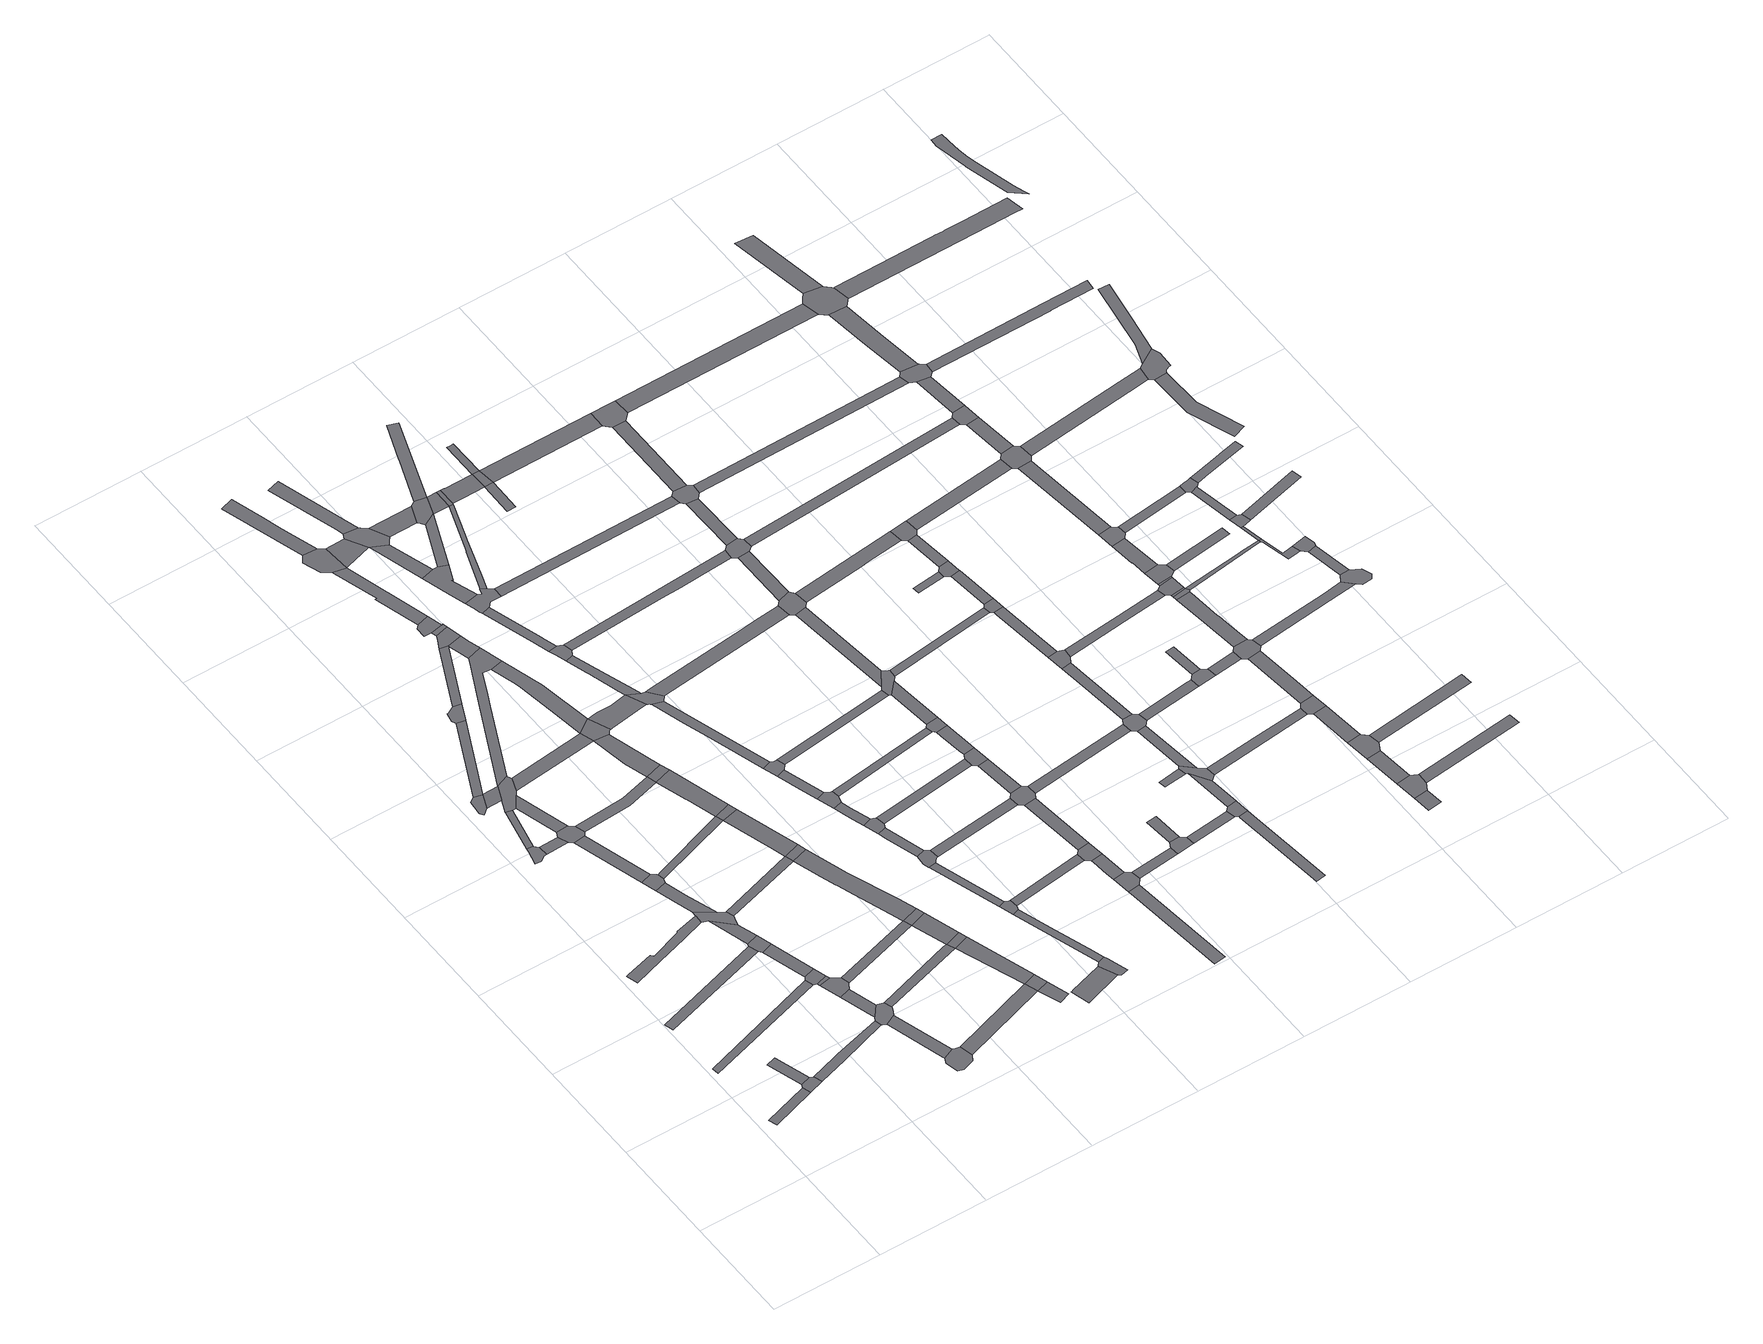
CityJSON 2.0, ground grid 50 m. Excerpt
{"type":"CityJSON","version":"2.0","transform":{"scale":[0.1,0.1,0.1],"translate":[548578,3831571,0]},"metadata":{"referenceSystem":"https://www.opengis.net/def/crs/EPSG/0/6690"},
"CityObjects":{
"road1":{"type":"Road","attributes":{"RoadStructureAttribute.sectionType":"1"},"geometry":[{"type":"MultiSurface","lod":"1","boundaries":[[[0,1,2,3]]]}]},
"road2":{"type":"Road","geometry":[{"type":"MultiSurface","lod":"1","boundaries":[[[4,5,6,7]]]}]},
"road3":{"type":"Road","geometry":[{"type":"MultiSurface","lod":"1","boundaries":[[[7,6,0,3,8,9]]]}]},
"road4":{"type":"Road","attributes":{"RoadStructureAttribute.sectionType":"1"},"geometry":[{"type":"MultiSurface","lod":"1","boundaries":[[[10,11,12,13]]]}]},
"road5":{"type":"Road","attributes":{"RoadStructureAttribute.sectionType":"1"},"geometry":[{"type":"MultiSurface","lod":"1","boundaries":[[[14,15,16,17]]]}]},
"road6":{"type":"Road","attributes":{"RoadStructureAttribute.sectionType":"1"},"geometry":[{"type":"MultiSurface","lod":"1","boundaries":[[[18,19,20,21,22,23,24,25,26,27,28,29,30]]]}]},
"road7":{"type":"Road","attributes":{"RoadStructureAttribute.sectionType":"1"},"geometry":[{"type":"MultiSurface","lod":"1","boundaries":[[[31,32,33,9,8,34,35]]]}]},
"road8":{"type":"Road","geometry":[{"type":"MultiSurface","lod":"1","boundaries":[[[36,37,38,39,40,41,42,43,44]]]}]},
"road9":{"type":"Road","attributes":{"RoadStructureAttribute.sectionType":"1"},"geometry":[{"type":"MultiSurface","lod":"1","boundaries":[[[45,46,36,44,47,48]]]}]},
"road10":{"type":"Road","geometry":[{"type":"MultiSurface","lod":"1","boundaries":[[[49,50,51,52,53,54,55,56]]]}]},
"road11":{"type":"Road","attributes":{"RoadStructureAttribute.sectionType":"1"},"geometry":[{"type":"MultiSurface","lod":"1","boundaries":[[[57,42,41,58]]]}]},
"road12":{"type":"Road","geometry":[{"type":"MultiSurface","lod":"1","boundaries":[[[59,60,56,55,61]]]}]},
"road13":{"type":"Road","attributes":{"RoadStructureAttribute.sectionType":"1"},"geometry":[{"type":"MultiSurface","lod":"1","boundaries":[[[62,63,64,65]]]}]},
"road14":{"type":"Road","geometry":[{"type":"MultiSurface","lod":"1","boundaries":[[[66,67,10,13,68,69]]]}]},
"road15":{"type":"Road","attributes":{"RoadStructureAttribute.sectionType":"1"},"geometry":[{"type":"MultiSurface","lod":"1","boundaries":[[[70,71,72,73]]]}]},
"road16":{"type":"Road","geometry":[{"type":"MultiSurface","lod":"1","boundaries":[[[74,75,57,58,63,62,76,77]]]}]},
"road17":{"type":"Road","geometry":[{"type":"MultiSurface","lod":"1","boundaries":[[[72,71,14,17,78,79]]]}]},
"road18":{"type":"Road","attributes":{"RoadStructureAttribute.sectionType":"1"},"geometry":[{"type":"MultiSurface","lod":"1","boundaries":[[[80,81,82,83,84]]]}]},
"road19":{"type":"Road","attributes":{"RoadStructureAttribute.sectionType":"1"},"geometry":[{"type":"MultiSurface","lod":"1","boundaries":[[[85,86,87,88,89,90]]]}]},
"road20":{"type":"Road","geometry":[{"type":"MultiSurface","lod":"1","boundaries":[[[91,65,64,87,86,92,93,94]]]}]},
"road21":{"type":"Road","attributes":{"RoadStructureAttribute.sectionType":"1"},"geometry":[{"type":"MultiSurface","lod":"1","boundaries":[[[79,78,95,67,66]]]}]},
"road22":{"type":"Road","attributes":{"RoadStructureAttribute.sectionType":"1"},"geometry":[{"type":"MultiSurface","lod":"1","boundaries":[[[69,68,96,97]]]}]},
"road23":{"type":"Road","geometry":[{"type":"MultiSurface","lod":"1","boundaries":[[[89,18,30,70,73,98,99,100,101,90]]]}]},
"road24":{"type":"Road","attributes":{"RoadStructureAttribute.sectionType":"1"},"geometry":[{"type":"MultiSurface","lod":"1","boundaries":[[[102,103,75,74]]]}]},
"road25":{"type":"Road","attributes":{"RoadStructureAttribute.sectionType":"1"},"geometry":[{"type":"MultiSurface","lod":"1","boundaries":[[[104,105,106,107,108,109,110]]]}]},
"road26":{"type":"Road","geometry":[{"type":"MultiSurface","lod":"1","boundaries":[[[111,112,110,109,113,114,115,116,117,118]]]}]},
"road27":{"type":"Road","geometry":[{"type":"MultiSurface","lod":"1","boundaries":[[[119,59,61,45,48,103,102,120,121]]]}]},
"road28":{"type":"Road","geometry":[{"type":"MultiSurface","lod":"1","boundaries":[[[122,97,96,81,80,123,124,125,126]]]}]},
"road29":{"type":"Road","geometry":[{"type":"MultiSurface","lod":"1","boundaries":[[[127,128,84,83,129,31,35,130,106,105,131,132,133,134]]]}]},
"road30":{"type":"Road","attributes":{"RoadStructureAttribute.sectionType":"1"},"geometry":[{"type":"MultiSurface","lod":"1","boundaries":[[[135,136,49,56,137]]]}]},
"road31":{"type":"Road","geometry":[{"type":"MultiSurface","lod":"1","boundaries":[[[138,139,140,141,135,137,142]]]}]},
"road32":{"type":"Road","attributes":{"RoadStructureAttribute.sectionType":"1"},"geometry":[{"type":"MultiSurface","lod":"1","boundaries":[[[143,144,77,76,145,146]]]}]},
"road33":{"type":"Road","attributes":{"RoadStructureAttribute.sectionType":"1"},"geometry":[{"type":"MultiSurface","lod":"1","boundaries":[[[147,148,94,93,149,150]]]}]},
"road34":{"type":"Road","attributes":{"RoadStructureAttribute.sectionType":"1"},"geometry":[{"type":"MultiSurface","lod":"1","boundaries":[[[151,100,99,152,153]]]}]},
"road35":{"type":"Road","attributes":{"RoadStructureAttribute.sectionType":"1"},"geometry":[{"type":"MultiSurface","lod":"1","boundaries":[[[154,155,156,121,120,157,158,159]]]}]},
"road36":{"type":"Road","attributes":{"RoadStructureAttribute.sectionType":"1"},"geometry":[{"type":"MultiSurface","lod":"1","boundaries":[[[160,126,125,161]]]}]},
"road37":{"type":"Road","attributes":{"RoadStructureAttribute.sectionType":"1"},"geometry":[{"type":"MultiSurface","lod":"1","boundaries":[[[162,163,134,133,164,165]]]}]},
"road38":{"type":"Road","attributes":{"RoadStructureAttribute.sectionType":"1"},"geometry":[{"type":"MultiSurface","lod":"1","boundaries":[[[166,118,117,167]]]}]},
"road39":{"type":"Road","attributes":{"RoadStructureAttribute.sectionType":"1"},"geometry":[{"type":"MultiSurface","lod":"1","boundaries":[[[168,169,170,171,172,173,59,119,174,175,176,177,178,179]]]}]},
"road40":{"type":"Road","attributes":{"RoadStructureAttribute.sectionType":"1"},"geometry":[{"type":"MultiSurface","lod":"1","boundaries":[[[180,181,138,142,182,183,184]]]}]},
"road41":{"type":"Road","attributes":{"RoadStructureAttribute.sectionType":"1"},"geometry":[{"type":"MultiSurface","lod":"1","boundaries":[[[185,146,186,187,147,188]]]}]},
"road42":{"type":"Road","geometry":[{"type":"MultiSurface","lod":"1","boundaries":[[[189,143,146,185]]]}]},
"road43":{"type":"Road","geometry":[{"type":"MultiSurface","lod":"1","boundaries":[[[188,147,150,190]]]}]},
"road44":{"type":"Road","attributes":{"RoadStructureAttribute.sectionType":"1"},"geometry":[{"type":"MultiSurface","lod":"1","boundaries":[[[190,150,191,151,192]]]}]},
"road45":{"type":"Road","geometry":[{"type":"MultiSurface","lod":"1","boundaries":[[[192,151,153,193]]]}]},
"road46":{"type":"Road","attributes":{"RoadStructureAttribute.sectionType":"1"},"geometry":[{"type":"MultiSurface","lod":"1","boundaries":[[[159,194,195,143,189,196,197]]]}]},
"road47":{"type":"Road","attributes":{"RoadStructureAttribute.sectionType":"1"},"geometry":[{"type":"MultiSurface","lod":"1","boundaries":[[[198,199,193,153,200,201,202,203,204,205,206,207,160,208]]]}]},
"road48":{"type":"Road","geometry":[{"type":"MultiSurface","lod":"1","boundaries":[[[208,160,161,209]]]}]},
"road49":{"type":"Road","geometry":[{"type":"MultiSurface","lod":"1","boundaries":[[[210,154,159,197,211,212,213,214,215]]]}]},
"road50":{"type":"Road","attributes":{"RoadStructureAttribute.sectionType":"1"},"geometry":[{"type":"MultiSurface","lod":"1","boundaries":[[[209,161,162,216]]]}]},
"road51":{"type":"Road","geometry":[{"type":"MultiSurface","lod":"1","boundaries":[[[216,162,165,217]]]}]},
"road52":{"type":"Road","attributes":{"RoadStructureAttribute.sectionType":"1"},"geometry":[{"type":"MultiSurface","lod":"1","boundaries":[[[218,179,178,219,220,221,154,210]]]}]},
"road53":{"type":"Road","attributes":{"RoadStructureAttribute.sectionType":"1"},"geometry":[{"type":"MultiSurface","lod":"1","boundaries":[[[222,217,165,223,166,224]]]}]},
"road54":{"type":"Road","attributes":{"RoadStructureAttribute.sectionType":"1"},"geometry":[{"type":"MultiSurface","lod":"1","boundaries":[[[225,226,227,180,184,228]]]}]},
"road55":{"type":"Road","geometry":[{"type":"MultiSurface","lod":"1","boundaries":[[[224,166,167,229]]]}]},
"road56":{"type":"Road","attributes":{"RoadStructureAttribute.sectionType":"1"},"geometry":[{"type":"MultiSurface","lod":"1","boundaries":[[[229,167,230,231]]]}]},
"road57":{"type":"Road","geometry":[{"type":"MultiSurface","lod":"1","boundaries":[[[232,228,184,233,234,169,168]]]}]},
"road58":{"type":"Road","geometry":[{"type":"MultiSurface","lod":"1","boundaries":[[[235,236,237,238,239,240]]]}]},
"road59":{"type":"Road","geometry":[{"type":"MultiSurface","lod":"1","boundaries":[[[241,242,243,244,245,246,247,248,249,250,251]]]}]},
"road60":{"type":"Road","geometry":[{"type":"MultiSurface","lod":"1","boundaries":[[[252,253,240,239,226,225]]]}]},
"road61":{"type":"Road","attributes":{"RoadStructureAttribute.sectionType":"1"},"geometry":[{"type":"MultiSurface","lod":"1","boundaries":[[[246,254,255,256,236,235,247]]]}]},
"road62":{"type":"Road","attributes":{"RoadStructureAttribute.sectionType":"1"},"geometry":[{"type":"MultiSurface","lod":"1","boundaries":[[[257,258,259,260,261,241,251]]]}]},
"road63":{"type":"Road","attributes":{"RoadStructureAttribute.sectionType":"1"},"geometry":[{"type":"MultiSurface","lod":"1","boundaries":[[[262,263,264,265,266,267,210,215,268,269,270,271,272]]]}]},
"road64":{"type":"Road","attributes":{"RoadStructureAttribute.sectionType":"1"},"geometry":[{"type":"MultiSurface","lod":"1","boundaries":[[[248,247,273,274,275]]]}]},
"road65":{"type":"Road","attributes":{"RoadStructureAttribute.sectionType":"1"},"geometry":[{"type":"MultiSurface","lod":"1","boundaries":[[[276,277,278,279,280,281,282,283,284,285]]]}]},
"road66":{"type":"Road","attributes":{"RoadStructureAttribute.sectionType":"1"},"geometry":[{"type":"MultiSurface","lod":"1","boundaries":[[[286,287,288,289,290,291,292,293]]]}]},
"road67":{"type":"Road","attributes":{"RoadStructureAttribute.sectionType":"1"},"geometry":[{"type":"MultiSurface","lod":"1","boundaries":[[[294,295,296,297,298]]]}]},
"road68":{"type":"Road","attributes":{"RoadStructureAttribute.sectionType":"1"},"geometry":[{"type":"MultiSurface","lod":"1","boundaries":[[[274,299,300,301,302,303]]]}]},
"road69":{"type":"Road","geometry":[{"type":"MultiSurface","lod":"1","boundaries":[[[293,292,304,305,306,307,308,309,310]]]}]},
"road70":{"type":"Road","geometry":[{"type":"MultiSurface","lod":"1","boundaries":[[[297,275,274,303,311,312,313,314,298]]]}]},
"road71":{"type":"Road","attributes":{"RoadStructureAttribute.sectionType":"1"},"geometry":[{"type":"MultiSurface","lod":"1","boundaries":[[[315,316,307,306,317,318,319,320,321,262,322]]]}]},
"road72":{"type":"Road","geometry":[{"type":"MultiSurface","lod":"1","boundaries":[[[323,302,301,324,325,326,327,328,329,330,331]]]}]},
"road73":{"type":"Road","geometry":[{"type":"MultiSurface","lod":"1","boundaries":[[[262,272,332,333,334,335,336,337,322]]]}]},
"road74":{"type":"Road","attributes":{"RoadStructureAttribute.sectionType":"1"},"geometry":[{"type":"MultiSurface","lod":"1","boundaries":[[[338,339,340,341,342]]]}]},
"road75":{"type":"Road","attributes":{"RoadStructureAttribute.sectionType":"1"},"geometry":[{"type":"MultiSurface","lod":"1","boundaries":[[[334,343,344,345,346,347,348,335]]]}]},
"road76":{"type":"Road","geometry":[{"type":"MultiSurface","lod":"1","boundaries":[[[349,350,326,325,351,352,290,289,353,354,355,356]]]}]},
"road77":{"type":"Road","geometry":[{"type":"MultiSurface","lod":"1","boundaries":[[[357,358,359,342,341,360,361,362,363,364]]]}]},
"road78":{"type":"Road","attributes":{"RoadStructureAttribute.sectionType":"1"},"geometry":[{"type":"MultiSurface","lod":"1","boundaries":[[[365,366,367,361,360,368,369]]]}]},
"road79":{"type":"Road","attributes":{"RoadStructureAttribute.sectionType":"1"},"geometry":[{"type":"MultiSurface","lod":"1","boundaries":[[[370,371,372,373,374,375]]]}]},
"road80":{"type":"Road","geometry":[{"type":"MultiSurface","lod":"1","boundaries":[[[376,377,369,368,276,285,378,379]]]}]},
"road81":{"type":"Road","attributes":{"RoadStructureAttribute.sectionType":"1"},"geometry":[{"type":"MultiSurface","lod":"1","boundaries":[[[380,381,382,383,384,385,386,387]]]}]},
"road82":{"type":"Road","attributes":{"RoadStructureAttribute.sectionType":"1"},"geometry":[{"type":"MultiSurface","lod":"1","boundaries":[[[388,389,390,391,392]]]}]},
"road83":{"type":"Road","geometry":[{"type":"MultiSurface","lod":"1","boundaries":[[[392,391,393,394,395,396,340,339,397,398,399,400,401]]]}]},
"road84":{"type":"Road","geometry":[{"type":"MultiSurface","lod":"1","boundaries":[[[402,403,348,347,372,371,404,405,406]]]}]},
"road85":{"type":"Road","geometry":[{"type":"MultiSurface","lod":"1","boundaries":[[[407,375,374,382,381,408,409,410]]]}]},
"road86":{"type":"Road","geometry":[{"type":"MultiSurface","lod":"1","boundaries":[[[387,386,389,388,411,412]]]}]},
"road87":{"type":"Road","attributes":{"RoadStructureAttribute.sectionType":"1"},"geometry":[{"type":"MultiSurface","lod":"1","boundaries":[[[313,312,413,414]]]}]},
"road88":{"type":"Road","attributes":{"RoadStructureAttribute.sectionType":"1"},"geometry":[{"type":"MultiSurface","lod":"1","boundaries":[[[415,416,323,331]]]}]},
"road89":{"type":"Road","attributes":{"RoadStructureAttribute.sectionType":"1"},"geometry":[{"type":"MultiSurface","lod":"1","boundaries":[[[417,418,419,420,421,422,349,356,423,424,425,426,427,428]]]}]},
"road90":{"type":"Road","attributes":{"RoadStructureAttribute.sectionType":"1"},"geometry":[{"type":"MultiSurface","lod":"1","boundaries":[[[429,364,363,430,431]]]}]},
"road91":{"type":"Road","geometry":[{"type":"MultiSurface","lod":"1","boundaries":[[[432,433,414,413,434,416,415,435]]]}]},
"road92":{"type":"Road","attributes":{"RoadStructureAttribute.sectionType":"1"},"geometry":[{"type":"MultiSurface","lod":"1","boundaries":[[[436,401,400,437]]]}]},
"road93":{"type":"Road","attributes":{"RoadStructureAttribute.sectionType":"1"},"geometry":[{"type":"MultiSurface","lod":"1","boundaries":[[[438,439,412,411,440,441]]]}]},
"road94":{"type":"Road","attributes":{"RoadStructureAttribute.sectionType":"1"},"geometry":[{"type":"MultiSurface","lod":"1","boundaries":[[[442,435,415,443,444,445,417,446]]]}]},
"road95":{"type":"Road","attributes":{"RoadStructureAttribute.sectionType":"1"},"geometry":[{"type":"MultiSurface","lod":"1","boundaries":[[[447,448,410,409,449,450]]]}]},
"road96":{"type":"Road","attributes":{"RoadStructureAttribute.sectionType":"1"},"geometry":[{"type":"MultiSurface","lod":"1","boundaries":[[[451,406,405,452,453,454]]]}]},
"road97":{"type":"Road","geometry":[{"type":"MultiSurface","lod":"1","boundaries":[[[446,417,428,455,456]]]}]},
"road98":{"type":"Road","attributes":{"RoadStructureAttribute.sectionType":"1"},"geometry":[{"type":"MultiSurface","lod":"1","boundaries":[[[457,458,459,460,461]]]}]},
"road99":{"type":"Road","attributes":{"RoadStructureAttribute.sectionType":"1"},"geometry":[{"type":"MultiSurface","lod":"1","boundaries":[[[462,463,464,465,337,336,466]]]}]},
"road100":{"type":"Road","attributes":{"RoadStructureAttribute.sectionType":"1"},"geometry":[{"type":"MultiSurface","lod":"1","boundaries":[[[467,468,469,470,432,435,471]]]}]},
"road101":{"type":"Road","attributes":{"RoadStructureAttribute.sectionType":"1"},"geometry":[{"type":"MultiSurface","lod":"1","boundaries":[[[472,310,309,473,474,475,476,477]]]}]},
"road102":{"type":"Road","geometry":[{"type":"MultiSurface","lod":"1","boundaries":[[[478,479,458,457,480,481]]]}]},
"road103":{"type":"Road","attributes":{"RoadStructureAttribute.sectionType":"1"},"geometry":[{"type":"MultiSurface","lod":"1","boundaries":[[[482,483,484,456,455,485,486,487]]]}]},
"road104":{"type":"Road","attributes":{"RoadStructureAttribute.sectionType":"1"},"geometry":[{"type":"MultiSurface","lod":"1","boundaries":[[[488,489,490,491,479,478]]]}]},
"road105":{"type":"Road","geometry":[{"type":"MultiSurface","lod":"1","boundaries":[[[492,493,494,429,431,489,488]]]}]},
"road106":{"type":"Road","attributes":{"RoadStructureAttribute.sectionType":"1"},"geometry":[{"type":"MultiSurface","lod":"1","boundaries":[[[495,496,493,492]]]}]},
"road107":{"type":"Road","geometry":[{"type":"MultiSurface","lod":"1","boundaries":[[[486,497,498,499]]]}]},
"road108":{"type":"Road","attributes":{"RoadStructureAttribute.sectionType":"1"},"geometry":[{"type":"MultiSurface","lod":"1","boundaries":[[[355,354,500,501]]]}]},
"road109":{"type":"Road","geometry":[{"type":"MultiSurface","lod":"1","boundaries":[[[502,503,436,437,496,495,504,505]]]}]},
"road110":{"type":"Road","geometry":[{"type":"MultiSurface","lod":"1","boundaries":[[[487,486,499,506]]]}]},
"road111":{"type":"Road","attributes":{"RoadStructureAttribute.sectionType":"1"},"geometry":[{"type":"MultiSurface","lod":"1","boundaries":[[[507,508,503,502]]]}]},
"road112":{"type":"Road","geometry":[{"type":"MultiSurface","lod":"1","boundaries":[[[509,510,511,487,506]]]}]},
"road113":{"type":"Road","attributes":{"RoadStructureAttribute.sectionType":"1"},"geometry":[{"type":"MultiSurface","lod":"1","boundaries":[[[512,481,480,513]]]}]},
"road114":{"type":"Road","geometry":[{"type":"MultiSurface","lod":"1","boundaries":[[[514,515,516,438,441,508,507]]]}]},
"road115":{"type":"Road","attributes":{"RoadStructureAttribute.sectionType":"1"},"geometry":[{"type":"MultiSurface","lod":"1","boundaries":[[[517,518,519,520,521,516,515]]]}]},
"road116":{"type":"Road","geometry":[{"type":"MultiSurface","lod":"1","boundaries":[[[522,523,524,447,450,525,519,518]]]}]},
"road117":{"type":"Road","attributes":{"RoadStructureAttribute.sectionType":"1"},"geometry":[{"type":"MultiSurface","lod":"1","boundaries":[[[526,527,528,529,530,523,522]]]}]},
"road118":{"type":"Road","geometry":[{"type":"MultiSurface","lod":"1","boundaries":[[[531,532,533,534,451,454,529,528,535,536,537]]]}]},
"road119":{"type":"Road","attributes":{"RoadStructureAttribute.sectionType":"1"},"geometry":[{"type":"MultiSurface","lod":"1","boundaries":[[[538,539,540,533,532]]]}]},
"road120":{"type":"Road","geometry":[{"type":"MultiSurface","lod":"1","boundaries":[[[541,542,512,513,543,544]]]}]},
"road121":{"type":"Road","geometry":[{"type":"MultiSurface","lod":"1","boundaries":[[[545,546,542,541]]]}]},
"road122":{"type":"Road","geometry":[{"type":"MultiSurface","lod":"1","boundaries":[[[547,548,462,466,540,539,549,550]]]}]},
"road123":{"type":"Road","attributes":{"RoadStructureAttribute.sectionType":"1"},"geometry":[{"type":"MultiSurface","lod":"1","boundaries":[[[506,499,551,552]]]}]},
"road124":{"type":"Road","attributes":{"RoadStructureAttribute.sectionType":"1"},"geometry":[{"type":"MultiSurface","lod":"1","boundaries":[[[553,554,548,547]]]}]},
"road125":{"type":"Road","attributes":{"RoadStructureAttribute.sectionType":"1"},"geometry":[{"type":"MultiSurface","lod":"1","boundaries":[[[555,505,504,556]]]}]},
"road126":{"type":"Road","attributes":{"RoadStructureAttribute.sectionType":"1"},"geometry":[{"type":"MultiSurface","lod":"1","boundaries":[[[557,544,543,558]]]}]},
"road127":{"type":"Road","geometry":[{"type":"MultiSurface","lod":"1","boundaries":[[[559,560,472,477,554,553,561,562]]]}]},
"road128":{"type":"Road","attributes":{"RoadStructureAttribute.sectionType":"1"},"geometry":[{"type":"MultiSurface","lod":"1","boundaries":[[[563,560,559,564]]]}]},
"road129":{"type":"Road","attributes":{"RoadStructureAttribute.sectionType":"1"},"geometry":[{"type":"MultiSurface","lod":"1","boundaries":[[[565,566,567,568,569]]]}]},
"road130":{"type":"Road","geometry":[{"type":"MultiSurface","lod":"1","boundaries":[[[570,501,500,563,564,571,572,573]]]}]},
"road131":{"type":"Road","attributes":{"RoadStructureAttribute.sectionType":"1"},"geometry":[{"type":"MultiSurface","lod":"1","boundaries":[[[574,537,536,575]]]}]},
"road132":{"type":"Road","geometry":[{"type":"MultiSurface","lod":"1","boundaries":[[[576,577,578,579]]]}]},
"road133":{"type":"Road","geometry":[{"type":"MultiSurface","lod":"1","boundaries":[[[580,581,557,558,566,565]]]}]},
"road134":{"type":"Road","attributes":{"RoadStructureAttribute.sectionType":"1"},"geometry":[{"type":"MultiSurface","lod":"1","boundaries":[[[582,583,581,580,584]]]}]},
"road135":{"type":"Road","attributes":{"RoadStructureAttribute.sectionType":"1"},"geometry":[{"type":"MultiSurface","lod":"1","boundaries":[[[585,570,573,586]]]}]},
"road136":{"type":"Road","geometry":[{"type":"MultiSurface","lod":"1","boundaries":[[[587,576,579,582,584,588,589,590]]]}]},
"road137":{"type":"Road","attributes":{"RoadStructureAttribute.sectionType":"1"},"geometry":[{"type":"MultiSurface","lod":"1","boundaries":[[[591,550,549,592,593,594]]]}]},
"road138":{"type":"Road","attributes":{"RoadStructureAttribute.sectionType":"1"},"geometry":[{"type":"MultiSurface","lod":"1","boundaries":[[[595,596,587,590]]]}]},
"road139":{"type":"Road","geometry":[{"type":"MultiSurface","lod":"1","boundaries":[[[597,598,555,556,596,595,599,600]]]}]},
"road140":{"type":"Road","geometry":[{"type":"MultiSurface","lod":"1","boundaries":[[[601,552,551,585,586,602,603]]]}]},
"road141":{"type":"Road","attributes":{"RoadStructureAttribute.sectionType":"1"},"geometry":[{"type":"MultiSurface","lod":"1","boundaries":[[[604,605,606,607,598,597]]]}]},
"road142":{"type":"Road","geometry":[{"type":"MultiSurface","lod":"1","boundaries":[[[608,609,610,611,612]]]}]},
"road143":{"type":"Road","geometry":[{"type":"MultiSurface","lod":"1","boundaries":[[[613,614,606,605,615,616]]]}]},
"road144":{"type":"Road","attributes":{"RoadStructureAttribute.sectionType":"1"},"geometry":[{"type":"MultiSurface","lod":"1","boundaries":[[[617,618,619,620,614,613]]]}]},
"road145":{"type":"Road","geometry":[{"type":"MultiSurface","lod":"1","boundaries":[[[621,622,623,574,575,624,619,618]]]}]},
"road146":{"type":"Road","attributes":{"RoadStructureAttribute.sectionType":"1"},"geometry":[{"type":"MultiSurface","lod":"1","boundaries":[[[625,626,627,622,621]]]}]},
"road147":{"type":"Road","attributes":{"RoadStructureAttribute.sectionType":"1"},"geometry":[{"type":"MultiSurface","lod":"1","boundaries":[[[628,629,600,599,630]]]}]},
"road148":{"type":"Road","geometry":[{"type":"MultiSurface","lod":"1","boundaries":[[[631,632,633,608,612,626,625]]]}]},
"road149":{"type":"Road","attributes":{"RoadStructureAttribute.sectionType":"1"},"geometry":[{"type":"MultiSurface","lod":"1","boundaries":[[[634,635,633,632]]]}]},
"road150":{"type":"Road","attributes":{"RoadStructureAttribute.sectionType":"1"},"geometry":[{"type":"MultiSurface","lod":"1","boundaries":[[[636,637,589,588,638]]]}]},
"road151":{"type":"Road","geometry":[{"type":"MultiSurface","lod":"1","boundaries":[[[639,591,594,635,634,640]]]}]},
"road152":{"type":"Road","attributes":{"RoadStructureAttribute.sectionType":"1"},"geometry":[{"type":"MultiSurface","lod":"1","boundaries":[[[641,562,561,642]]]}]},
"road153":{"type":"Road","geometry":[{"type":"MultiSurface","lod":"1","boundaries":[[[643,644,628,630,645,646]]]}]},
"road154":{"type":"Road","attributes":{"RoadStructureAttribute.sectionType":"1"},"geometry":[{"type":"MultiSurface","lod":"1","boundaries":[[[647,648,616,615,649,650]]]}]},
"road155":{"type":"Road","geometry":[{"type":"MultiSurface","lod":"1","boundaries":[[[651,652,653,644,643]]]}]},
"road156":{"type":"Road","attributes":{"RoadStructureAttribute.sectionType":"1"},"geometry":[{"type":"MultiSurface","lod":"1","boundaries":[[[572,571,654,655]]]}]},
"road157":{"type":"Road","attributes":{"RoadStructureAttribute.sectionType":"1"},"geometry":[{"type":"MultiSurface","lod":"1","boundaries":[[[656,657,658,659]]]}]},
"road158":{"type":"Road","geometry":[{"type":"MultiSurface","lod":"1","boundaries":[[[660,661,657,656,662,663]]]}]},
"road159":{"type":"Road","attributes":{"RoadStructureAttribute.sectionType":"1"},"geometry":[{"type":"MultiSurface","lod":"1","boundaries":[[[664,665,666,661,660]]]}]},
"road160":{"type":"Road","attributes":{"RoadStructureAttribute.sectionType":"1"},"geometry":[{"type":"MultiSurface","lod":"1","boundaries":[[[667,668,646,645,669]]]}]},
"road161":{"type":"Road","geometry":[{"type":"MultiSurface","lod":"1","boundaries":[[[670,671,666,665,672,673]]]}]},
"road162":{"type":"Road","attributes":{"RoadStructureAttribute.sectionType":"1"},"geometry":[{"type":"MultiSurface","lod":"1","boundaries":[[[674,675,671,670]]]}]},
"road163":{"type":"Road","attributes":{"RoadStructureAttribute.sectionType":"1"},"geometry":[{"type":"MultiSurface","lod":"1","boundaries":[[[603,602,676,677,678,679]]]}]},
"road164":{"type":"Road","geometry":[{"type":"MultiSurface","lod":"1","boundaries":[[[680,681,636,638,675,674]]]}]},
"road165":{"type":"Road","attributes":{"RoadStructureAttribute.sectionType":"1"},"geometry":[{"type":"MultiSurface","lod":"1","boundaries":[[[682,639,640,683]]]}]},
"road166":{"type":"Road","attributes":{"RoadStructureAttribute.sectionType":"1"},"geometry":[{"type":"MultiSurface","lod":"1","boundaries":[[[684,685,686,687,681,680]]]}]},
"road167":{"type":"Road","geometry":[{"type":"MultiSurface","lod":"1","boundaries":[[[688,689,667,669,687,686,690,691]]]}]},
"road168":{"type":"Road","attributes":{"RoadStructureAttribute.sectionType":"1"},"geometry":[{"type":"MultiSurface","lod":"1","boundaries":[[[692,693,694,695,696,697,698,689,688]]]}]},
"road169":{"type":"Road","geometry":[{"type":"MultiSurface","lod":"1","boundaries":[[[699,700,701,647,650,702,703,704]]]}]},
"road170":{"type":"Road","attributes":{"RoadStructureAttribute.sectionType":"1"},"geometry":[{"type":"MultiSurface","lod":"1","boundaries":[[[705,704,703,706,707]]]}]},
"road171":{"type":"Road","geometry":[{"type":"MultiSurface","lod":"1","boundaries":[[[707,706,697,696,708,709]]]}]},
"road172":{"type":"Road","attributes":{"RoadStructureAttribute.sectionType":"1"},"geometry":[{"type":"MultiSurface","lod":"1","boundaries":[[[710,711,700,699]]]}]},
"road173":{"type":"Road","geometry":[{"type":"MultiSurface","lod":"1","boundaries":[[[712,713,711,710,714,715]]]}]},
"road174":{"type":"Road","attributes":{"RoadStructureAttribute.sectionType":"1"},"geometry":[{"type":"MultiSurface","lod":"1","boundaries":[[[716,717,718,719,720,713,712]]]}]},
"road175":{"type":"Road","attributes":{"RoadStructureAttribute.sectionType":"1"},"geometry":[{"type":"MultiSurface","lod":"1","boundaries":[[[721,663,662,722]]]}]},
"road176":{"type":"Road","geometry":[{"type":"MultiSurface","lod":"1","boundaries":[[[723,724,725,718,717,726,727]]]}]},
"road177":{"type":"Road","attributes":{"RoadStructureAttribute.sectionType":"1"},"geometry":[{"type":"MultiSurface","lod":"1","boundaries":[[[728,673,672,729]]]}]},
"road178":{"type":"Road","attributes":{"RoadStructureAttribute.sectionType":"1"},"geometry":[{"type":"MultiSurface","lod":"1","boundaries":[[[730,731,732,733,725,724]]]}]},
"road179":{"type":"Road","geometry":[{"type":"MultiSurface","lod":"1","boundaries":[[[734,735,682,683,731,730,736,737]]]}]},
"road180":{"type":"Road","attributes":{"RoadStructureAttribute.sectionType":"1"},"geometry":[{"type":"MultiSurface","lod":"1","boundaries":[[[738,739,735,734]]]}]},
"road181":{"type":"Road","geometry":[{"type":"MultiSurface","lod":"1","boundaries":[[[740,741,641,642,739,738]]]}]},
"road182":{"type":"Road","attributes":{"RoadStructureAttribute.sectionType":"1"},"geometry":[{"type":"MultiSurface","lod":"1","boundaries":[[[742,743,744,707,709,745]]]}]},
"road183":{"type":"Road","attributes":{"RoadStructureAttribute.sectionType":"1"},"geometry":[{"type":"MultiSurface","lod":"1","boundaries":[[[746,747,691,690,748,749]]]}]},
"road184":{"type":"Road","attributes":{"RoadStructureAttribute.sectionType":"1"},"geometry":[{"type":"MultiSurface","lod":"1","boundaries":[[[750,751,715,714]]]}]},
"road185":{"type":"Road","attributes":{"RoadStructureAttribute.sectionType":"1"},"geometry":[{"type":"MultiSurface","lod":"1","boundaries":[[[752,741,740,753]]]}]},
"road186":{"type":"Road","geometry":[{"type":"MultiSurface","lod":"1","boundaries":[[[754,755,655,654,752,753,756,757,758,759,760]]]}]},
"road187":{"type":"Road","attributes":{"RoadStructureAttribute.sectionType":"1"},"geometry":[{"type":"MultiSurface","lod":"1","boundaries":[[[761,727,726,762,763]]]}]},
"road188":{"type":"Road","attributes":{"RoadStructureAttribute.sectionType":"1"},"geometry":[{"type":"MultiSurface","lod":"1","boundaries":[[[764,765,766,754,760,767,768]]]}]},
"road189":{"type":"Road","geometry":[{"type":"MultiSurface","lod":"1","boundaries":[[[769,770,679,678,771,764,768,772,773,774,775,776,777]]]}]},
"road190":{"type":"Road","attributes":{"RoadStructureAttribute.sectionType":"1"},"geometry":[{"type":"MultiSurface","lod":"1","boundaries":[[[778,769,777,779]]]}]},
"road191":{"type":"Road","geometry":[{"type":"MultiSurface","lod":"1","boundaries":[[[780,781,742,782]]]}]},
"road192":{"type":"Road","attributes":{"RoadStructureAttribute.sectionType":"1"},"geometry":[{"type":"MultiSurface","lod":"1","boundaries":[[[783,782,742,745,784,785,786,787,788]]]}]},
"road193":{"type":"Road","geometry":[{"type":"MultiSurface","lod":"1","boundaries":[[[789,790,781,780,791,792,793]]]}]},
"road194":{"type":"Road","attributes":{"RoadStructureAttribute.sectionType":"1"},"geometry":[{"type":"MultiSurface","lod":"1","boundaries":[[[794,795,796,797,798,790,789]]]}]},
"road195":{"type":"Road","geometry":[{"type":"MultiSurface","lod":"1","boundaries":[[[799,800,801,761,763,802,798,797,803]]]}]},
"road196":{"type":"Road","geometry":[{"type":"MultiSurface","lod":"1","boundaries":[[[804,746,749,805,806,807,808,809]]]}]},
"road197":{"type":"Road","attributes":{"RoadStructureAttribute.sectionType":"1"},"geometry":[{"type":"MultiSurface","lod":"1","boundaries":[[[810,811,804,809]]]}]},
"road198":{"type":"Road","geometry":[{"type":"MultiSurface","lod":"1","boundaries":[[[812,788,787,811,810,813]]]}]},
"road199":{"type":"Road","attributes":{"RoadStructureAttribute.sectionType":"1"},"geometry":[{"type":"MultiSurface","lod":"1","boundaries":[[[814,815,737,736,816,817]]]}]},
"road200":{"type":"Road","attributes":{"RoadStructureAttribute.sectionType":"1"},"geometry":[{"type":"MultiSurface","lod":"1","boundaries":[[[818,793,792,819]]]}]},
"road201":{"type":"Road","attributes":{"RoadStructureAttribute.sectionType":"1"},"geometry":[{"type":"MultiSurface","lod":"1","boundaries":[[[820,821,822,823,799,803,824,825,826,827,828]]]}]},
"road202":{"type":"Road","attributes":{"RoadStructureAttribute.sectionType":"1"},"geometry":[{"type":"MultiSurface","lod":"1","boundaries":[[[829,757,756,830,831,832,833,834]]]}]},
"road203":{"type":"Road","attributes":{"RoadStructureAttribute.sectionType":"1"},"geometry":[{"type":"MultiSurface","lod":"1","boundaries":[[[835,836,837,838,839,840,841,842,843,844,775,774,845,846,847,848,849]]]}]},
"road204":{"type":"Road","attributes":{"RoadStructureAttribute.sectionType":"1"},"geometry":[{"type":"MultiSurface","lod":"1","boundaries":[[[850,851,852,853,854,855]]]}]},
"road205":{"type":"Road","geometry":[{"type":"MultiSurface","lod":"1","boundaries":[[[856,857,814,817,852,851,858,859,860,861,862,863,864]]]}]},
"road206":{"type":"Road","attributes":{"RoadStructureAttribute.sectionType":"1"},"geometry":[{"type":"MultiSurface","lod":"1","boundaries":[[[865,866,857,856,867,868]]]}]},
"road207":{"type":"Road","attributes":{"RoadStructureAttribute.sectionType":"1"},"geometry":[{"type":"MultiSurface","lod":"1","boundaries":[[[869,870,871,872,873,874,875,876,877,878,879,880,881,882]]]}]}
},
"vertices":[
[255,387,0],[50,323,0],[62,284,0],[267,349,0],
[256,579,0],[211,564,0],[261,404,0],[306,418,0],
[336,371,0],[323,410,0],
[585,843,0],[27,668,0],[30,636,0],[597,807,0],
[507,1115,0],[6,962,0],[18,923,0],[522,1073,0],
[430,1364,0],[325,1338,0],[322,1331,0],[317,1329,0],[178,1282,0],[176,1284,0],[168,1294,0],[42,1259,0],[30,1256,0],[46,1204,0],[184,1247,0],[329,1291,0],[429,1322,0],
[686,516,0],[468,455,0],[445,448,0],[470,413,0],[693,484,0],
[95,2026,0],[92,2008,0],[78,1942,0],[104,1939,0],[130,1956,0],[141,1957,0],[139,2003,0],[129,2014,0],[123,2020,0],
[136,2228,0],[136,2225,0],[164,2220,0],[165,2223,0],
[80,2364,0],[70,2357,0],[56,2348,0],[50,2283,0],[52,2279,0],[62,2266,0],[88,2287,0],[117,2355,0],
[228,2006,0],[245,1961,0],
[190,2356,0],[118,2355,0],[160,2289,0],
[318,1951,0],[263,1946,0],[359,1627,0],[411,1642,0],
[647,875,0],[595,859,0],[613,802,0],[664,817,0],
[456,1312,0],[512,1128,0],[565,1144,0],[538,1232,0],
[294,2033,0],[240,2029,0],[331,1970,0],[317,2015,0],
[534,1059,0],[586,1075,0],
[698,707,0],[647,691,0],[691,546,0],[695,533,0],[736,583,0],
[460,1477,0],[432,1573,0],[379,1557,0],[404,1476,0],[431,1389,0],[508,1330,0],
[430,1627,0],[438,1592,0],[441,1593,0],[434,1623,0],
[592,867,0],
[616,791,0],[670,799,0],
[547,1265,0],[551,1278,0],[540,1313,0],[522,1322,0],
[221,2277,0],[182,2222,0],
[844,230,0],[762,498,0],[713,473,0],[714,469,0],[793,207,0],[795,202,0],[846,223,0],
[866,217,0],[860,219,0],[784,176,0],[798,118,0],[823,110,0],[875,128,0],[891,154,0],[878,214,0],
[247,2380,0],[234,2297,0],[259,2361,0],
[702,778,0],[714,734,0],[716,737,0],[717,737,0],[707,775,0],
[767,573,0],[751,578,0],[688,517,0],[696,483,0],[770,515,0],[780,536,0],[780,538,0],[768,573,0],
[247,2721,0],[81,2367,0],[286,2713,0],
[285,2800,0],[255,2782,0],[247,2782,0],[239,2738,0],[323,2792,0],
[693,2068,0],[554,2031,0],[554,1984,0],[706,2025,0],
[792,1747,0],[446,1628,0],[449,1595,0],[803,1712,0],
[894,1421,0],[901,1381,0],[905,1383,0],
[611,2404,0],[611,2403,0],[608,2402,0],[615,2339,0],[626,2340,0],[630,2340,0],
[1074,882,0],[1087,845,0],
[1142,687,0],[1126,683,0],[1128,641,0],[1156,650,0],
[1270,343,0],[1292,285,0],
[549,2991,0],[481,2971,0],[473,2954,0],[436,2878,0],[400,2802,0],[369,2736,0],[406,2719,0],[437,2784,0],[473,2861,0],[481,2879,0],[519,2875,0],[579,2889,0],
[417,3078,0],[289,2808,0],[450,3062,0],[453,3068,0],[454,3070,0],
[784,2048,0],[749,1886,0],[750,1884,0],[868,1770,0],
[771,2091,0],
[879,1731,0],
[875,1481,0],[968,1444,0],
[980,1406,0],
[644,2268,0],[661,2173,0],[699,2332,0],[700,2335,0],
[1124,991,0],[1040,1214,0],[906,1377,0],[946,1253,0],[968,1187,0],[970,1181,0],[996,1105,0],[1043,971,0],[1043,970,0],[1072,886,0],[1152,907,0],
[1164,870,0],
[677,2448,0],[701,2336,0],[704,2341,0],[709,2347,0],[714,2351,0],[719,2353,0],
[1216,712,0],
[1228,673,0],
[636,2695,0],[554,2757,0],[559,2732,0],[586,2566,0],
[1235,654,0],[1157,648,0],[1329,362,0],
[507,3154,0],[447,3140,0],[437,3118,0],[522,3086,0],
[1348,303,0],
[1331,185,0],[1381,204,0],
[530,3053,0],[455,3068,0],[469,3015,0],
[477,3244,0],[421,3228,0],[405,3212,0],[405,3164,0],[439,3164,0],[496,3176,0],
[263,3783,0],[256,3773,0],[248,3761,0],[239,3749,0],[270,3669,0],[305,3643,0],[366,3631,0],[355,3759,0],[335,3773,0],[333,3774,0],[328,3777,0],
[501,3177,0],[498,3171,0],
[309,3630,0],[370,3432,0],[362,3432,0],
[292,3888,0],[272,3955,0],[249,4033,0],[205,4178,0],[145,4160,0],
[869,2470,0],[858,2468,0],[793,2455,0],[732,2455,0],[704,2452,0],[687,2450,0],[724,2354,0],[729,2354,0],[889,2379,0],[900,2380,0],[908,2380,0],
[378,3635,0],[497,3671,0],[443,3760,0],
[1557,257,0],[1404,209,0],[1402,208,0],[1394,206,0],[1419,120,0],[1421,120,0],[1423,121,0],[1428,123,0],[1429,123,0],[1593,177,0],
[795,2837,0],[776,2897,0],[776,2900,0],[699,3147,0],[660,3135,0],[737,2888,0],[757,2825,0],[797,2831,0],
[406,4154,0],[348,4136,0],[447,3818,0],[457,3785,0],[522,3777,0],
[499,3664,0],[502,3655,0],[574,3419,0],[634,3435,0],[570,3636,0],
[767,2795,0],[779,2757,0],[783,2745,0],[818,2756,0],[819,2758,0],[832,2777,0],[823,2820,0],
[579,3649,0],[595,3669,0],[554,3752,0],[527,3773,0],
[912,2477,0],[863,2622,0],[807,2667,0],[821,2622,0],[824,2612,0],[825,2610,0],[859,2499,0],[924,2441,0],
[657,3435,0],[614,3286,0],[635,3215,0],[700,3228,0],[658,3350,0],[666,3342,0],[669,3349,0],[690,3400,0],[698,3419,0],
[914,2378,0],[918,2376,0],[922,2372,0],[972,2356,0],[989,2378,0],[943,2437,0],
[1452,745,0],[1352,1061,0],[1316,1055,0],[1422,733,0],[1453,743,0],
[926,2364,0],[971,2216,0],[1005,2112,0],[1049,1971,0],[1087,1849,0],[1127,1862,0],
[725,3247,0],[715,3217,0],[646,3179,0],[656,3145,0],[718,3167,0],[770,3167,0],[770,3214,0],[748,3234,0],
[1471,735,0],[1466,734,0],[1458,740,0],[1443,668,0],[1474,678,0],[1476,684,0],[1480,696,0],[1476,735,0],
[1581,355,0],[1529,509,0],[1476,670,0],[1572,275,0],[1603,285,0],
[1151,1788,0],[1149,1794,0],[1108,1781,0],[1142,1676,0],[1166,1597,0],[1207,1610,0],
[1621,232,0],[1609,270,0],[1606,169,0],[1640,175,0],
[1245,1485,0],[1232,1529,0],[1191,1518,0],[1202,1484,0],[1202,1482,0],[1218,1430,0],[1234,1381,0],[1274,1394,0],
[1296,1322,0],[1256,1310,0],[1264,1281,0],[1312,1129,0],[1351,1141,0],
[1309,1098,0],[1309,1087,0],[1308,1080,0],[1316,1057,0],[1354,1063,0],[1356,1066,0],[1366,1079,0],[1376,1081,0],[1371,1125,0],
[1153,1854,0],[1143,1853,0],[1165,1816,0],[1166,1817,0],[1155,1854,0],
[1232,1596,0],[1241,1559,0],[1242,1561,0],[1236,1597,0],
[1304,1342,0],[1297,1385,0],
[723,3670,0],[755,3753,0],
[801,3670,0],[744,3641,0],
[875,3669,0],[794,3435,0],[791,3435,0],[763,3354,0],[726,3250,0],[726,3249,0],[750,3240,0],[770,3299,0],[814,3434,0],[830,3483,0],[839,3510,0],[893,3668,0],
[1826,783,0],[1488,697,0],[1830,743,0],
[778,3768,0],[774,3765,0],[728,3664,0],[830,3756,0],
[1781,1173,0],[1785,1128,0],
[1755,1443,0],[1316,1387,0],[1316,1344,0],[1756,1399,0],
[844,3757,0],[803,3670,0],[863,3669,0],[874,3669,0],[875,3757,0],
[1726,1662,0],[1245,1597,0],[1252,1562,0],[1732,1632,0],
[1696,1921,0],[1187,1819,0],[1703,1884,0],[1704,1884,0],
[895,3674,0],[894,3757,0],
[1931,515,0],[1877,509,0],[1881,477,0],[1934,10,0],[1989,16,0],
[1621,2514,0],[1497,2500,0],[1448,2494,0],[963,2440,0],[1629,2450,0],
[919,4154,0],[855,3981,0],[855,3980,0],[779,3771,0],[964,4138,0],
[1620,2869,0],[1294,2804,0],[1352,2807,0],[1422,2811,0],[1473,2814,0],[1615,2822,0],
[1920,602,0],[1867,596,0],[1952,543,0],[1944,585,0],
[1039,3754,0],[911,3754,0],[913,3757,0],[946,3674,0],[1045,3674,0],[1043,3754,0],
[1906,730,0],[1852,724,0],[1853,713,0],[1862,635,0],
[1896,808,0],[1843,801,0],[1828,783,0],
[1861,1117,0],[1807,1111,0],
[1044,3519,0],[1084,3519,0],[1085,3674,0],
[1616,3173,0],[1610,3220,0],
[1851,1200,0],[1797,1193,0],[1876,1139,0],[1872,1185,0],
[1076,3754,0],
[1828,1388,0],[1776,1382,0],
[1075,3928,0],[1059,3927,0],[1042,3927,0],
[2141,605,0],[2146,564,0],
[1819,1456,0],[1818,1469,0],[1766,1463,0],
[1815,1490,0],[1799,1626,0],[1745,1620,0],[1748,1595,0],[1762,1490,0],
[1793,1682,0],[1737,1676,0],[1728,1664,0],[1734,1632,0],
[1777,1821,0],[1765,1928,0],[1764,1934,0],[1714,1879,0],[1716,1858,0],
[1778,1991,0],[1754,2006,0],[1707,1935,0],[1697,1923,0],[1778,1951,0],[1778,1952,0],[1781,1990,0],
[1753,2010,0],[1703,2446,0],[1649,2435,0],
[2201,634,0],[2154,630,0],[2229,573,0],[2225,615,0],
[2190,772,0],[2143,768,0],
[1696,2549,0],[1640,2533,0],[1719,2466,0],[1711,2529,0],
[1601,3675,0],[1601,3755,0],
[1692,2810,0],[1638,2809,0],
[2361,1241,0],[2364,1196,0],
[2429,637,0],[2439,597,0],
[1692,2893,0],[1638,2888,0],[1712,2828,0],[1710,2875,0],
[1635,3155,0],[1688,3150,0],
[2498,594,0],[2453,589,0],[2453,584,0],[2505,139,0],[2550,144,0],
[1629,3237,0],[1708,3173,0],[1711,3219,0],[1691,3234,0],
[2267,2050,0],[2273,2017,0],
[2403,926,0],[2302,913,0],[2307,880,0],[2411,891,0],
[2490,661,0],[2445,656,0],
[2419,886,0],[2445,659,0],[2474,802,0],
[1630,3645,0],[1691,3645,0],
[2413,939,0],[2497,822,0],[2494,867,0],[2463,891,0],
[2199,2585,0],[2016,2500,0],[2018,2500,0],[2207,2522,0],
[2429,1185,0],[2385,1179,0],
[2420,1265,0],[2375,1263,0],[2448,1206,0],[2440,1250,0],
[1690,3755,0],[1721,3676,0],[1718,3755,0],
[2392,1496,0],[2378,1620,0],[2333,1614,0],[2348,1496,0],
[2231,2304,0],[2102,2291,0],[2103,2276,0],[2105,2259,0],[2234,2272,0],
[2369,1700,0],[2324,1694,0],[2394,1648,0],[2398,1691,0],
[2369,1705,0],[2332,2012,0],[2286,2007,0],[2288,1991,0],
[2326,2069,0],[2279,2064,0],[2269,2051,0],[2275,2017,0],
[2303,2263,0],[2257,2257,0],[2279,2066,0],
[2710,1283,0],[2693,1280,0],[2715,1237,0],
[2302,2268,0],[2295,2331,0],[2249,2325,0],
[2273,2511,0],[2228,2505,0],
[2973,917,0],[2739,895,0],[2974,877,0],
[2281,2595,0],[2288,2532,0],
[2737,2937,0],[2740,2891,0],
[2769,1307,0],[2729,1303,0],[2801,1247,0],[2796,1293,0],
[2873,1741,0],[2670,1719,0],[2674,1680,0],[2881,1703,0],
[2754,1463,0],[2734,1461,0],[2714,1459,0],
[2703,3183,0],[2692,3229,0],
[3129,285,0],[3064,277,0],[3074,196,0],[3138,203,0],
[3117,387,0],[3052,380,0],[3147,319,0],[3149,374,0],
[3098,554,0],[3097,559,0],[3032,552,0],
[2928,1309,0],[2827,1297,0],[2932,1262,0],
[3083,673,0],[3019,665,0],[3117,598,0],[3108,649,0],
[3061,871,0],[2996,864,0],
[1729,3676,0],[2612,3678,0],[2622,3678,0],[2602,3757,0],
[3052,946,0],[2987,939,0],
[2766,2650,0],[2774,2588,0],
[3043,1025,0],[3038,1062,0],[3016,1253,0],[2954,1246,0],
[3008,1332,0],[2943,1330,0],[3031,1274,0],[3023,1320,0],
[2995,1436,0],[2988,1492,0],[2987,1502,0],[2970,1655,0],[2968,1664,0],[2904,1657,0],[2923,1501,0],
[2956,1764,0],[2893,1754,0],[2877,1744,0],[2886,1703,0],[2900,1690,0],[2964,1696,0],
[2965,1688,0],[2902,1678,0],[2965,1687,0],
[2972,1668,0],[2976,1672,0],
[2956,1770,0],[2891,1766,0],
[2947,1850,0],[2882,1843,0],[2982,1787,0],[2976,1832,0],
[2947,1853,0],[2923,2038,0],[2858,2030,0],[2872,1917,0],[2874,1917,0],
[3616,426,0],[3624,373,0],
[2935,2100,0],[2913,2117,0],[2849,2109,0],[2942,2060,0],[2936,2100,0],
[3585,708,0],[3591,651,0],
[2858,2577,0],[2795,2573,0],[2832,2260,0],[2831,2259,0],
[2845,2681,0],[2783,2673,0],[2873,2599,0],[2867,2663,0],
[2822,2881,0],[2760,2874,0],
[2813,2964,0],[2753,2957,0],
[3342,1731,0],[3254,1723,0],[3248,1722,0],[3343,1723,0],
[3478,1371,0],[3389,1359,0],[3389,1315,0],[3520,1331,0],
[3269,1823,0],[3264,1867,0],
[2730,3169,0],[2790,3160,0],
[2708,3248,0],[2706,3246,0],[2810,3178,0],[2813,3224,0],[2791,3241,0],[2790,3242,0],[2789,3242,0],
[3254,2139,0],[3242,2097,0],[3254,2100,0],
[2653,3652,0],[2654,3644,0],[2680,3446,0],[2759,3457,0],[2734,3648,0],
[2635,3800,0],[2618,3779,0],[2639,3663,0],[2742,3656,0],[2759,3675,0],[2764,3679,0],[2750,3758,0],[2743,3765,0],[2718,3788,0],
[2568,4168,0],[2651,4161,0],
[3334,1826,0],[3324,1825,0],[3354,1734,0],
[3379,1623,0],[3350,1715,0],[3382,1586,0],[3431,1592,0],[3442,1594,0],[3431,1633,0],
[3348,1889,0],[3312,1885,0],[3348,1829,0],[3377,1837,0],[3365,1881,0],
[3347,1892,0],[3306,2091,0],[3305,2095,0],[3308,2099,0],[3273,2088,0],
[3312,2152,0],[3296,2148,0],[3276,2144,0],[3269,2091,0],[3321,2113,0],
[3498,1404,0],[3541,1314,0],[3585,1316,0],[3600,1338,0],[3584,1382,0],[3541,1405,0],
[3507,1582,0],[3467,1572,0],
[3502,1647,0],[3511,1600,0],
[3480,2733,0],[3375,2722,0],[3376,2657,0],[3474,2668,0],
[3657,1957,0],[3667,1912,0],
[3563,2210,0],[3478,2190,0],[3456,2185,0],[3381,2168,0],[3324,2114,0],[3381,2128,0],[3463,2145,0],[3465,2146,0],[3574,2170,0],
[3370,3228,0],[3369,3180,0],[3371,3180,0],[3443,3180,0],[3570,3181,0],[3577,3229,0],
[3405,3759,0],[3365,3759,0],[3277,3759,0],[3266,3759,0],[3229,3760,0],[3212,3759,0],[3204,3759,0],[2967,3758,0],[2966,3758,0],[2757,3758,0],[2769,3679,0],[3366,3680,0],[3552,3680,0],[3586,3680,0],[3570,3760,0],
[3558,2465,0],[3552,2656,0],[3492,2651,0],[3499,2440,0],[3576,2232,0],[3636,2254,0],
[3576,2791,0],[3503,2748,0],[3554,2662,0],[3558,2668,0],[3562,2672,0],[3568,2674,0],[3574,2676,0],[3587,2678,0],[3589,2757,0],
[3583,3165,0],[3536,2848,0],[3604,2963,0],[3633,3163,0],
[3502,4179,0],[3499,4141,0],[3531,3991,0],[3533,3985,0],[3587,3784,0],[3652,3729,0],[3643,3750,0],[3626,3802,0],[3576,3981,0],[3567,4025,0],[3563,4050,0],[3559,4076,0],[3556,4101,0],[3551,4178,0]
]}
